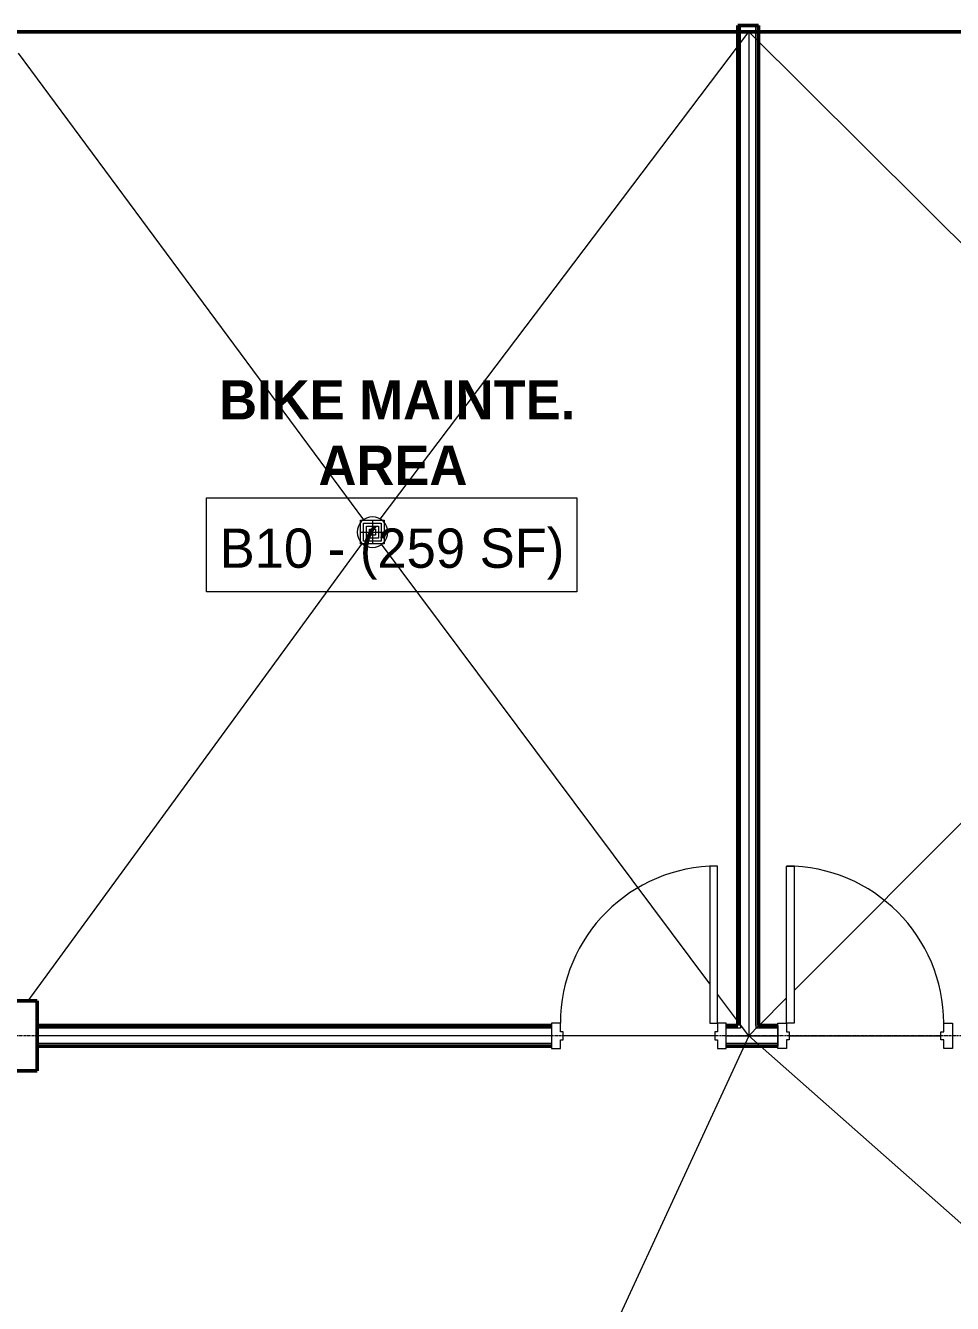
# Model space of a CAD drawing. Header units: inches. Extents: x -4218 to -1830, y 9767 to 12426.
# Drawn here: x -3149 to -2936.7, y 11785.9 to 12078.6 of the extents above; entities that cross this region are included whole.
import ezdxf

# ---------------------------------------------------------------- set-up
doc = ezdxf.new("R2010")
doc.units = ezdxf.units.IN
doc.header["$MEASUREMENT"] = 0
doc.linetypes.add('Grid Line 1_2_', pattern=[0.875, 0.5, -0.125, 0.125, -0.125])
for name, color, linetype, lineweight in [('0-1', 7, 'Continuous', 5), ('0-2', 90, 'Continuous', 20), ('A-AREA-IDEN', 2, 'Continuous', 9), ('A-DOOR-1', 90, 'Continuous', 20), ('A-DOOR-2', 7, 'Continuous', 9), ('A-DOOR-FRAM-1', 90, 'Continuous', 20), ('A-FLOR-5', 71, 'Continuous', 13), ('A-FLOR-6', 255, 'Continuous', 13), ('A-WALL-1', 50, 'Continuous', 13), ('I-WALL-1', 250, 'Continuous', 50), ('I-WALL-2', 253, 'Continuous', 9), ('I-WALL-3', 252, 'Continuous', 9), ('P-SANR-FIXT', 6, 'Continuous', 9), ('S-COLS', 52, 'Continuous', 9), ('S-COLS-1', 52, 'Continuous', 50), ('S-FNDN-7', 32, 'Continuous', 50), ('S-GRID-1', 1, 'Grid Line 1_2_', 9)]:
    doc.layers.add(name, color=color, linetype=linetype, lineweight=lineweight)
doc.styles.add('Century Gothic', font='ufonts.com_century-gothic.ttf', dxfattribs={"height": 9})
doc.styles.add('Century Gothic_B', font='GOTHICB.TTF', dxfattribs={"height": 9})

# ---------------------------------------------------------------- blocks, each defined once
blk = doc.blocks.new('HOLLOW METAL - COMMON_3-0 x 7-0 - HM DOOR-2191984-BACKGROUND - BASEMENT')
at = {"layer": 'A-DOOR-1'}
for p, q in [((16.25, -3.125), (18, -3.125)), ((16.25, -39.125), (16.25, -3.125)), ((18, -3.125), (18, -39.125)), ((18, -39.125), (16.25, -39.125))]:
    blk.add_line(p, q, dxfattribs=at)
at = {"layer": 'A-DOOR-2'}
blk.add_arc((18, -3.125), 36, 180, 270, dxfattribs=at)
at = {"layer": 'A-DOOR-FRAM-1'}
for p, q in [((-20, 2.625), (-18, 2.625)), ((-20, -3.125), (-20, 2.625)), ((-18, 2.625), (-18, 0.6875)), ((-18, 0.6875), (-17.375, 0.6875)), ((-17.375, 0.6875), (-17.375, -1.1875)), ((17.375, 0.6875), (18, 0.6875)), ((17.375, -1.1875), (17.375, 0.6875)), ((18, 2.625), (20, 2.625)), ((18, 0.6875), (18, 2.625)), ((20, 2.625), (20, -3.125)), ((-18, -1.1875), (-18, -3.125)), ((-17.375, -1.1875), (-18, -1.1875)), ((18, -1.1875), (17.375, -1.1875)), ((18, -3.125), (18, -1.1875)), ((-18, -3.125), (-20, -3.125)), ((20, -3.125), (18, -3.125))]:
    blk.add_line(p, q, dxfattribs=at)
blk = doc.blocks.new('HOLLOW METAL - COMMON_3-0 x 7-0 - HM DOOR-2191985-BACKGROUND - BASEMENT')
at = {"layer": 'A-DOOR-1'}
for p, q in [((18, 39.125), (16.25, 39.125)), ((16.25, 39.125), (16.25, 3.125)), ((18, 3.125), (18, 39.125)), ((16.25, 3.125), (18, 3.125))]:
    blk.add_line(p, q, dxfattribs=at)
at = {"layer": 'A-DOOR-2'}
blk.add_arc((18, 3.125), 36, 90, 180, dxfattribs=at)
at = {"layer": 'A-DOOR-FRAM-1'}
for p, q in [((-18, 3.125), (-20, 3.125)), ((-20, 3.125), (-20, -2.625)), ((-18, 1.1875), (-18, 3.125)), ((18, 3.125), (18, 1.1875)), ((20, 3.125), (18, 3.125)), ((20, -2.625), (20, 3.125)), ((-17.375, 1.1875), (-18, 1.1875)), ((-17.375, -0.6875), (-17.375, 1.1875)), ((18, 1.1875), (17.375, 1.1875)), ((17.375, 1.1875), (17.375, -0.6875)), ((-20, -2.625), (-18, -2.625)), ((-18, -2.625), (-18, -0.6875)), ((-18, -0.6875), (-17.375, -0.6875)), ((17.375, -0.6875), (18, -0.6875)), ((18, -0.6875), (18, -2.625)), ((18, -2.625), (20, -2.625))]:
    blk.add_line(p, q, dxfattribs=at)
blk = doc.blocks.new('CTR - 1st Phase - Common Walls_rvt-1-BACKGROUND - BASEMENT')
at = {"layer": 'A-WALL-1'}
for p, q in [((-2985.27, 11849.56), (-2985.27, 12078.59)), ((-2981.77, 11849.56), (-2981.77, 12078.59)), ((-3028.52, 11848.94), (-3146.32, 11848.94)), ((-2985.27, 11848.94), (-2988.52, 11848.94)), ((-2985.27, 11849.56), (-2985.27, 11848.94)), ((-2981.77, 11849.56), (-2981.77, 11848.94)), ((-2976.72, 11848.94), (-2981.77, 11848.94)), ((-3028.52, 11845.44), (-3146.32, 11845.44)), ((-2976.72, 11845.44), (-2988.52, 11845.44))]:
    blk.add_line(p, q, dxfattribs=at)
at = {"layer": 'I-WALL-1'}
for p, q in [((-2985.9, 12078.59), (-2985.9, 11849.56)), ((-2981.15, 12078.59), (-2985.9, 12078.59)), ((-2981.15, 11849.56), (-2981.15, 12078.59)), ((-3028.52, 11849.56), (-3146.32, 11849.56)), ((-2985.9, 11849.56), (-2988.52, 11849.56)), ((-2976.72, 11849.56), (-2981.15, 11849.56)), ((-3146.32, 11844.81), (-3028.52, 11844.81)), ((-2988.52, 11844.81), (-2976.72, 11844.81))]:
    blk.add_line(p, q, dxfattribs=at)
at = {"layer": 'I-WALL-2'}
for p, q in [((-2985.9, 12078.59), (-2985.9, 12077.19)), ((-2985.9, 12078.59), (-2981.15, 12078.59)), ((-2981.15, 12077.19), (-2981.15, 12078.59)), ((-3028.52, 11849.56), (-3028.52, 11844.81)), ((-2976.72, 11849.56), (-2976.72, 11844.81))]:
    blk.add_line(p, q, dxfattribs=at)
at = {"layer": 'I-WALL-3'}
for p, q in [((-2985.9, 12077.19), (-2985.9, 11849.56)), ((-2981.15, 11849.56), (-2981.15, 12077.19)), ((-3028.52, 11849.56), (-3146.32, 11849.56)), ((-2985.9, 11849.56), (-2988.52, 11849.56)), ((-2976.72, 11849.56), (-2981.15, 11849.56)), ((-3146.32, 11844.81), (-3028.52, 11844.81)), ((-2988.52, 11844.81), (-2976.72, 11844.81))]:
    blk.add_line(p, q, dxfattribs=at)
at = {"layer": '0-2'}
blk.add_blockref('HOLLOW METAL - COMMON_3-0 x 7-0 - HM DOOR-2191985-BACKGROUND - BASEMENT', (-3008.52, 11846.94), dxfattribs=at)
at = {"layer": '0-2', "rotation": 180}
blk.add_blockref('HOLLOW METAL - COMMON_3-0 x 7-0 - HM DOOR-2191984-BACKGROUND - BASEMENT', (-2956.72, 11846.94), dxfattribs=at)
blk = doc.blocks.new('Concrete-Rectangular-Column - ONE-1856735-BACKGROUND - BASEMENT')
at = {"layer": 'S-COLS-1'}
for p, q in [((8, 8), (-8, 8)), ((-8, 8), (-8, -8)), ((8, -8), (8, 8)), ((-8, -8), (8, -8))]:
    blk.add_line(p, q, dxfattribs=at)
blk = doc.blocks.new('Drain-Floor-WATTS-Square-Stainless_Steel_Strainer-Type_FD-1200-M - 2_ Outlet with 5_ Strainer-2528673-BACKGROUND - BASEMENT')
at = {"layer": 'P-SANR-FIXT'}
for p, q in [((-2.707, -2.707), (-2.707, 2.707)), ((-2.707, 2.707), (2.707, 2.707)), ((-2.03025, -2.03025), (-2.03025, 2.03025)), ((-2.03025, 2.03025), (2.03025, 2.03025)), ((-1.3535, -1.3535), (-1.3535, 1.3535)), ((-1.3535, 1.3535), (1.3535, 1.3535)), ((-0.67675, -0.67675), (-0.67675, 0.67675)), ((-0.67675, 0.67675), (0.67675, 0.67675)), ((0, 2.707), (0, -2.707)), ((0.67675, 0.67675), (0.67675, -0.67675)), ((1.3535, 1.3535), (1.3535, -1.3535)), ((2.03025, 2.03025), (2.03025, -2.03025)), ((2.707, 2.707), (2.707, -2.707)), ((-2.707, 0), (2.707, 0)), ((2.707, -2.707), (-2.707, -2.707)), ((2.03025, -2.03025), (-2.03025, -2.03025)), ((1.3535, -1.3535), (-1.3535, -1.3535)), ((0.67675, -0.67675), (-0.67675, -0.67675))]:
    blk.add_line(p, q, dxfattribs=at)
for start, end in [(360, 180), (180, 360)]:
    blk.add_arc((0, 0), 3.5, start, end, dxfattribs=at)

msp = doc.modelspace()

# ---------------------------------------------------------------- linework, layer by layer
at = {"layer": 'A-AREA-IDEN', "flags": 128}
msp.add_lwpolyline([(-3107.54, 11970.39), (-3022.78, 11970.39), (-3022.78, 11948.89), (-3107.54, 11948.89)], close=True, dxfattribs=at)
at = {"layer": 'A-FLOR-5'}
for p, q in [((-3067.78, 11965.56), (-2983.39, 12077.19)), ((-2983.39, 12077.19), (-2870.64, 11965.03)), ((-3150.71, 12072.3), (-3071.62, 11965.35)), ((-3071.91, 11960), (-3148.48, 11855.19)), ((-2992.27, 11859.09), (-3067.47, 11959.78)), ((-2972.97, 11857.61), (-2870.63, 11960.08)), ((-2985.27, 11849.72), (-2990.52, 11856.75)), ((-2981.01, 11849.56), (-2974.72, 11855.86)), ((-2991.15, 11847.19), (-3025.9, 11847.19)), ((-2983.39, 11847.19), (-3014.82, 11778.99)), ((-2829.93, 11711.49), (-2983.39, 11847.19)), ((-2974.1, 11847.19), (-2939.35, 11847.19))]:
    msp.add_line(p, q, dxfattribs=at)
at = {"layer": 'A-FLOR-6'}
for p, q in [((-2983.39, 12077.19), (-2983.39, 11847.19)), ((-2983.39, 11847.19), (-2985.27, 11849.71)), ((-2983.39, 11847.19), (-2981.03, 11849.55)), ((-3028.52, 11847.19), (-3146.32, 11847.19)), ((-2988.52, 11847.19), (-2976.72, 11847.19))]:
    msp.add_line(p, q, dxfattribs=at)
at = {"layer": 'S-FNDN-7'}
msp.add_line((-3819.32, 12077.19), (-2910.12, 12077.19), dxfattribs=at)
at = {"layer": 'S-GRID-1'}
msp.add_line((-1830.2, 11847.19), (-4168.71, 11847.19), dxfattribs=at)

# ---------------------------------------------------------------- block references
at = {"layer": '0-1'}
msp.add_blockref('CTR - 1st Phase - Common Walls_rvt-1-BACKGROUND - BASEMENT', (0, 0), dxfattribs=at)
at = {"layer": 'P-SANR-FIXT'}
msp.add_blockref('Drain-Floor-WATTS-Square-Stainless_Steel_Strainer-Type_FD-1200-M - 2_ Outlet with 5_ Strainer-2528673-BACKGROUND - BASEMENT', (-3069.55, 11962.56), dxfattribs=at)
at = {"layer": 'S-COLS'}
msp.add_blockref('Concrete-Rectangular-Column - ONE-1856735-BACKGROUND - BASEMENT', (-3154.32, 11847.19), dxfattribs=at)

# ---------------------------------------------------------------- texts
at = {"layer": 'A-AREA-IDEN', "char_height": 9, "attachment_point": 1}
for s, insert, width, style in [('BIKE MAINTE.', (-3104.66, 11997.36), 95.445, 'Century Gothic_B'), ('AREA', (-3081.91, 11982.36), 40.299, 'Century Gothic_B'), ('B10 - (259 SF)', (-3104.54, 11963.39), 95.142, 'Century Gothic')]:
    msp.add_mtext(s, dxfattribs=dict(at, insert=insert, width=width, style=style))

doc.saveas('drawing.dxf')
